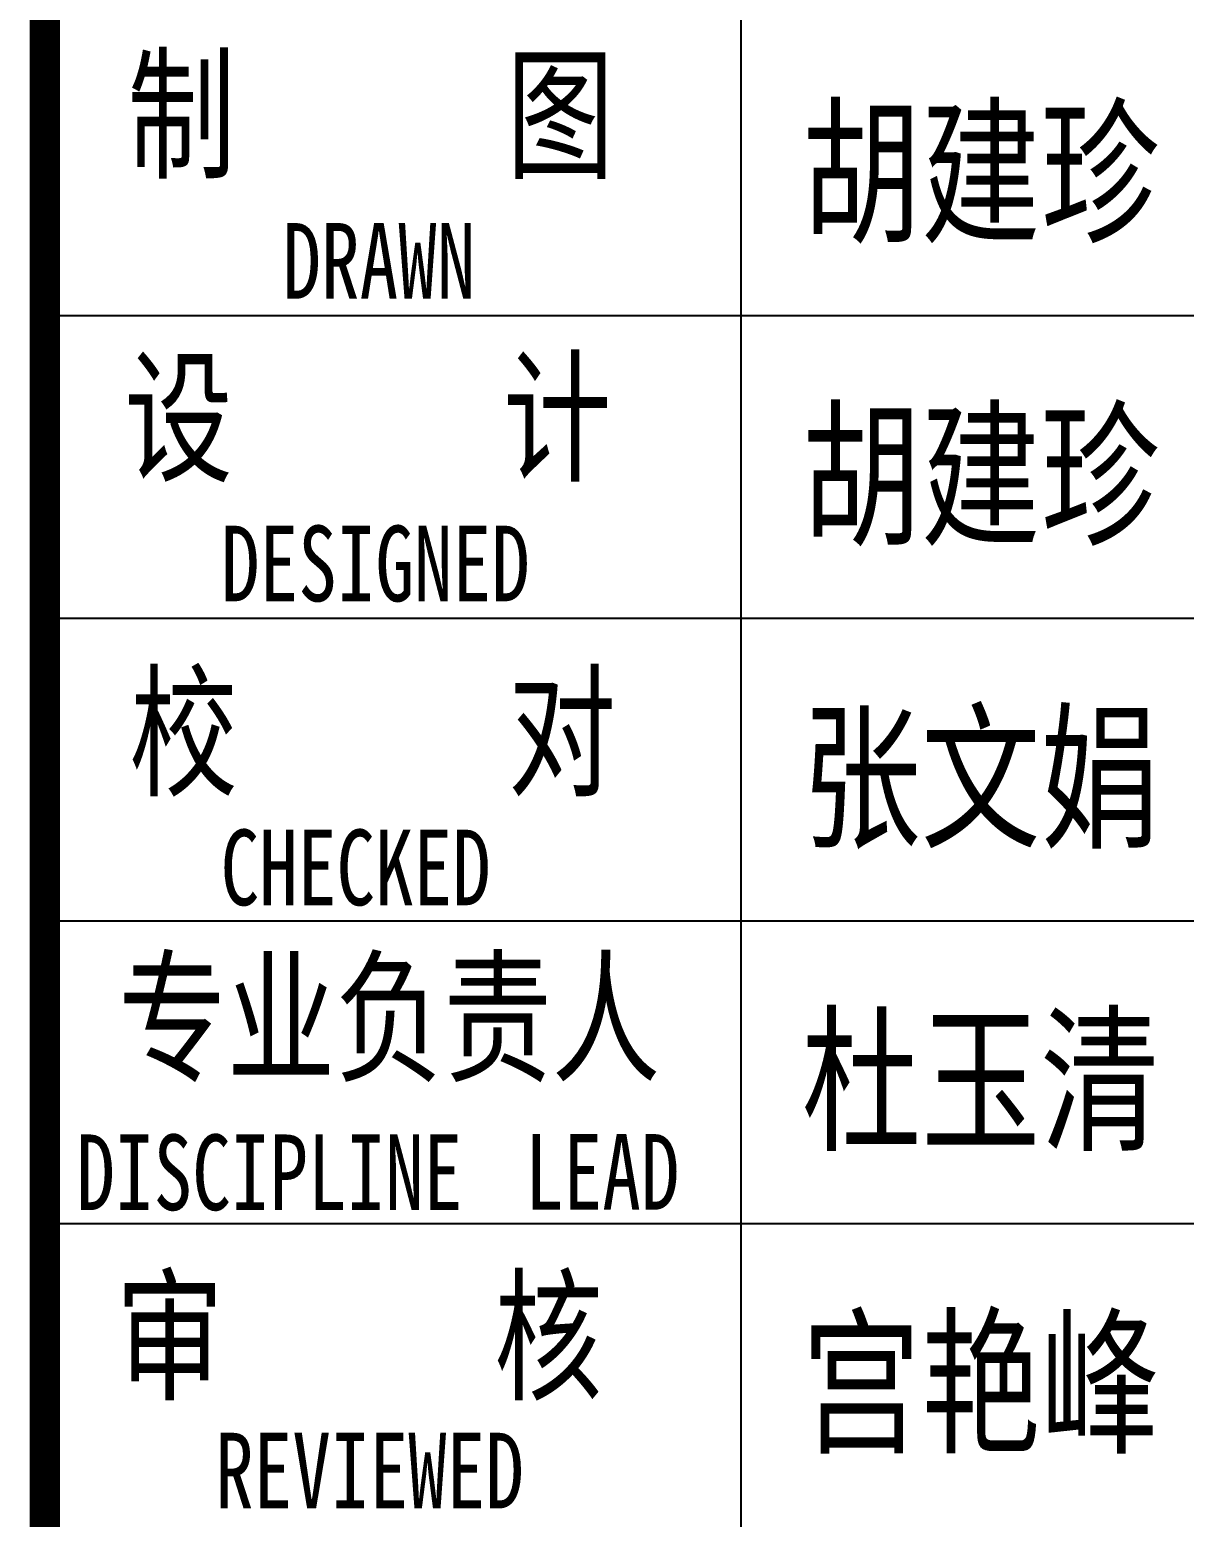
# Model space of a CAD drawing. Extents: x -37230 to 424755, y -141014 to 127947.
# Drawn here: x 40095 to 45817, y 18817 to 26190 of the extents above; entities that cross this region are included whole.
import ezdxf

# ---------------------------------------------------------------- set-up
doc = ezdxf.new("R2010")
doc.units = 0
doc.header["$LTSCALE"] = 1000
doc.header["$MEASUREMENT"] = 0
doc.layers.add('TK', color=7, linetype='Continuous')
doc.styles.add('-宋体', font='', dxfattribs={"width": 0.75})
doc.styles.get('-宋体').set_extended_font_data('SimSun')

# ---------------------------------------------------------------- blocks, each defined once
blk = doc.blocks.new('我')
at = {"layer": 'TK'}
for p, q in [((-66601.1, -67037.3), (-66601.1, -7037.3)), ((-63151.1, -32536.7), (-63151.1, -50536.7)), ((-66601.1, -40036.7), (-56401.1, -40036.7)), ((-66601.1, -41536.7), (-56401.1, -41536.7)), ((-66601.1, -43036.7), (-56401.1, -43036.7)), ((-66601.1, -44536.7), (-56401.1, -44536.7))]:
    blk.add_line(p, q, dxfattribs=at)
at = {"layer": 'TK', "const_width": 150}
blk.add_lwpolyline([(-66601.1, -7037.3), (-56401.1, -7037.3), (-56401.1, -67036.7), (-66601.1, -67036.7)], close=True, dxfattribs=at)
at = {"layer": 'TK', "style": '-宋体', "width": 0.75}
for s, height, p in [('制     图', 525, (-66191.2, -39302.1)), ('胡建珍', 578.59, (-62850.2, -39615.2)), ('DRAWN', 375, (-65423.7, -39953)), ('设     计', 525, (-66206.5, -40803.4)), ('胡建珍', 578.59, (-62850.2, -41115.2)), ('DESIGNED', 375, (-65727.9, -41452.8)), ('校     对', 525, (-66182.4, -42363.5)), ('张文娟', 578.59, (-62850.2, -42615.2)), ('CHECKED', 375, (-65730.1, -42959.4)), ('专业负责人', 525, (-66236.6, -43778.4)), ('杜玉清', 578.59, (-62850.2, -44115.2)), ('DISCIPLINE', 375, (-66444.9, -44470.4)), ('LEAD', 375, (-64220.9, -44468.3)), ('审     核', 525, (-66250.4, -45357.2)), ('宫艳峰', 578.59, (-62850.2, -45615.2)), ('REVIEWED', 375, (-65757.1, -45948.9))]:
    blk.add_text(s, height=height, dxfattribs=at).set_placement(p)

msp = doc.modelspace()

# ---------------------------------------------------------------- block references
msp.add_blockref('我', (106770.6, 64809.9))

doc.saveas('drawing.dxf')
